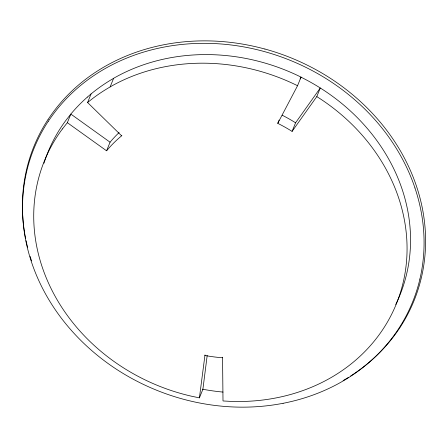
<?xml version="1.0" encoding="UTF-8"?>
<svg xmlns="http://www.w3.org/2000/svg" width="448" height="448" viewBox="0 0 448 448"><rect width="100%" height="100%" fill="white"/><g stroke="black" fill="none" stroke-linecap="round" stroke-linejoin="round"><path stroke-width="0.67" d="M62.39 128.946A189.963 165.502 22.1 0 0 191.901 396.301L199.41 397.863L205.005 354.906M207.189 355.46L202.899 389.262L199.41 397.863M62.406 128.962L67.34 122.679L70.834 114.083A189.89 165.435 22.1 0 1 87.343 97.132M87.584 102.525L91.073 93.929A190.215 165.715 22.1 0 1 113.596 78.355L110.107 86.957A190.215 165.715 22.1 0 0 87.584 102.53L121.626 135.811A141.249 123.06 22.1 0 0 106.579 150.802L67.34 122.679M106.579 150.802L110.068 142.206A141.249 123.06 22.1 0 1 119.118 132.53M121.626 135.811L121.845 135.274M300.087 78.943L301.017 77.179A189.773 165.334 22.1 0 1 320.286 87.987L316.798 96.589L292.09 131.393A141.249 123.06 22.1 0 0 277.76 123.346L278.634 121.201M278.852 120.663L279.07 120.126M301.017 77.179L297.522 85.775L277.76 123.346M292.09 131.393L295.579 122.797L320.286 87.987L323.31 89.936A189.907 165.452 22.1 0 1 395.724 304.489M316.798 96.589L319.822 98.532A189.907 165.452 22.1 0 1 401.055 290.45A189.907 165.452 22.1 0 1 230.306 401.358L223.003 400.96L222.555 357.213M87.332 97.121L91.073 93.929M202.429 389.172L202.899 389.262A189.89 165.435 22.1 0 0 223.048 392.078M110.068 142.206L70.834 114.083L65.901 120.361A189.963 165.502 22.1 0 0 43.966 163.229M110.141 86.89A189.963 165.502 22.1 0 1 297.578 85.73M113.63 78.288A189.963 165.502 22.1 0 1 301.073 77.134M282.173 115.209A141.249 123.06 22.1 0 1 295.579 122.797M222.337 357.75A141.249 123.06 22.1 0 1 204.786 355.443M48.182 121.509A204.165 177.873 22.1 0 1 264.034 51.481A205.341 178.898 22.1 0 1 321.429 75.774A202.726 176.618 22.1 0 1 345.755 92.366A204.988 178.59 22.1 0 1 379.512 125.054A203.112 176.954 22.1 0 1 395.724 147.448A205.122 178.707 22.1 0 1 414.977 187.986M414.954 187.986A203.991 177.722 22.1 0 1 419.894 279.07M419.905 279.076A205.324 178.881 22.1 0 1 398.462 328.972A202.731 176.624 22.1 0 1 382.407 349.518A204.994 178.59 22.1 0 1 349.429 377.098A203.112 176.954 22.1 0 1 326.166 389.698A205.122 178.707 22.1 0 1 283.074 403.312M283.069 403.295A203.991 177.722 22.1 0 1 182.566 399.006A205.324 178.881 22.1 0 1 125.177 374.685A202.737 176.624 22.1 0 1 100.85 358.092A204.994 178.59 22.1 0 1 67.094 325.405A203.112 176.954 22.1 0 1 50.882 303.01A205.128 178.707 22.1 0 1 31.629 262.472A204.002 177.733 22.1 0 1 26.712 171.388M26.701 171.382A205.38 178.931 22.1 0 1 48.138 121.486M48.16 119.37A204.999 178.601 22.1 0 1 264.897 49.056M264.908 49.017A206.181 179.626 22.1 0 1 322.526 73.444A203.554 177.341 22.1 0 1 346.954 90.11A205.828 179.323 22.1 0 1 380.85 122.926A203.946 177.677 22.1 0 1 397.124 145.41A205.962 179.435 22.1 0 1 416.455 186.116A204.826 178.45 22.1 0 1 421.394 277.575A206.164 179.609 22.1 0 1 399.874 327.678M399.879 327.684A203.56 177.346 22.1 0 1 383.757 348.309A205.828 179.323 22.1 0 1 350.644 376.001M348.359 377.446A203.941 177.677 22.1 0 1 343.118 380.576M31.562 260.904A204.837 178.455 22.1 0 1 30.1 256.357M27.558 247.229A204.837 178.455 22.1 0 1 26.051 240.677M25.648 238.706A204.837 178.455 22.1 0 1 26.606 169.45A206.22 179.665 22.1 0 1 48.121 119.342"/></g></svg>
